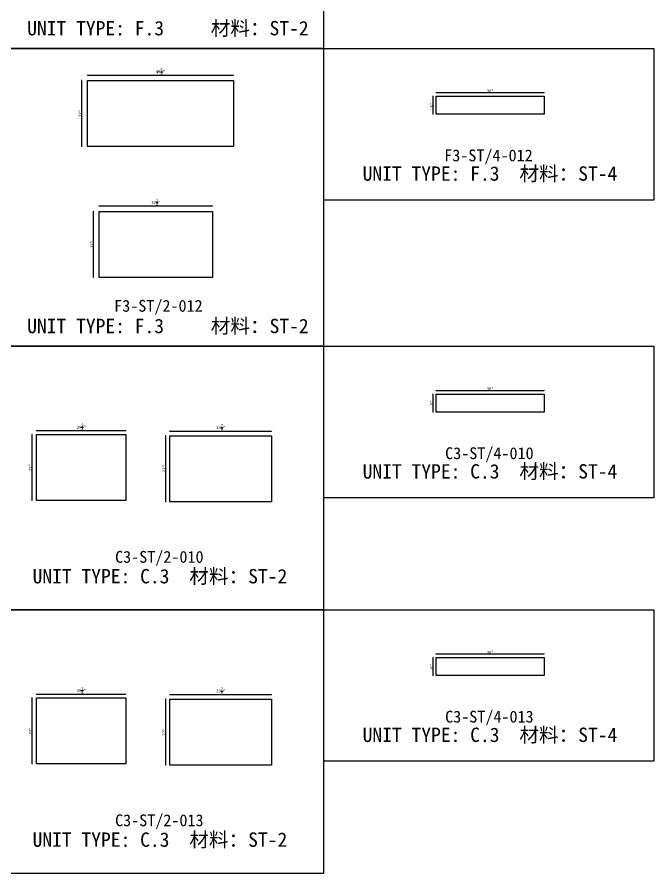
# Model space of a CAD drawing. Header units: millimetres. Extents: x -46966 to 138077, y -48408 to 2116.
# Drawn here: x 69143 to 74530, y -27261 to -20043 of the extents above; entities that cross this region are included whole.
import ezdxf
from ezdxf.enums import TextEntityAlignment as Align

# ---------------------------------------------------------------- set-up
doc = ezdxf.new("R2010")
doc.units = ezdxf.units.MM
doc.layers.add('PART_NUMBER', color=3, linetype='Continuous')
doc.styles.add('样式 1', font='')
doc.styles.get('样式 1').set_extended_font_data('NSimSun')
doc.dimstyles.new('副本 ISO-25', dxfattribs={"dimtxt": 25, "dimasz": 10, "dimexe": 1.5, "dimexo": 0.5, "dimtad": 1, "dimlfac": 0.03937, "dimlunit": 5, "dimtxsty": '样式 1', "dimblk": 'ARCHTICK', "dimcen": 2.5, "dimclrd": 256, "dimclrt": 1, "dimazin": 3, "dimtfac": 1, "dimtmove": 0, "dimatfit": 3, "dimfxlon": 1})

# ---------------------------------------------------------------- blocks, each defined once
blk = doc.blocks.new('_ArchTick')
at = {"color": 0, "linetype": 'ByBlock', "const_width": 0.15}
blk.add_lwpolyline([(-0.5, -0.5), (0.5, 0.5)], dxfattribs=at)
blk = doc.blocks.new('*D1453')
at = {"color": 0, "lineweight": -2, "transparency": 16777216}
for p, q in [((69737.7, -20536.1), (69737.7, -20533.6)), ((70972.8, -20536.1), (70972.8, -20533.6))]:
    blk.add_line(p, q, dxfattribs=at)
at = {"lineweight": -2, "transparency": 16777216}
blk.add_line((69737.7, -20535.1), (70972.8, -20535.1), dxfattribs=at)
at = {"layer": 'Defpoints', "color": 0, "transparency": 16777216}
for p in [(70972.8, -20535.1), (69737.7, -20579.7), (70972.8, -20579.7)]:
    blk.add_point(p, dxfattribs=at)
at = {"lineweight": -2, "transparency": 16777216, "xscale": 10, "yscale": 10, "zscale": 10, "rotation": 180}
blk.add_blockref('_ArchTick', (69737.7, -20535.1), dxfattribs=at)
at = {"lineweight": -2, "transparency": 16777216, "xscale": 10, "yscale": 10, "zscale": 10}
blk.add_blockref('_ArchTick', (70972.8, -20535.1), dxfattribs=at)
at = {"color": 1, "transparency": 16777216, "insert": (70355.3, -20506.1), "char_height": 25, "attachment_point": 5, "style": '样式 1'}
blk.add_mtext('\\A1;48{\\H1x;\\S5/8;}"', dxfattribs=at)
blk = doc.blocks.new('*D1454')
at = {"color": 0, "lineweight": -2, "transparency": 16777216}
for p, q in [((69691, -20579.7), (69688.5, -20579.7)), ((69691, -21138.5), (69688.5, -21138.5))]:
    blk.add_line(p, q, dxfattribs=at)
at = {"lineweight": -2, "transparency": 16777216}
blk.add_line((69690, -21138.5), (69690, -20579.7), dxfattribs=at)
at = {"layer": 'Defpoints', "color": 0, "transparency": 16777216}
for p in [(69690, -20579.7), (69737.7, -20579.7), (69737.7, -21138.5)]:
    blk.add_point(p, dxfattribs=at)
at = {"lineweight": -2, "transparency": 16777216, "xscale": 10, "yscale": 10, "zscale": 10}
for p, rotation in [((69690, -20579.7), 90), ((69690, -21138.5), 270)]:
    blk.add_blockref('_ArchTick', p, dxfattribs=dict(at, rotation=rotation))
at = {"color": 1, "transparency": 16777216, "insert": (69676.8, -20859.1), "char_height": 25, "attachment_point": 5, "rotation": 90, "style": '样式 1'}
blk.add_mtext('\\A1;22"', dxfattribs=at)
blk = doc.blocks.new('*D1455')
at = {"color": 0, "lineweight": -2, "transparency": 16777216}
for p, q in [((69838.3, -21643.4), (69838.3, -21640.9)), ((70797.1, -21643.4), (70797.1, -21640.9))]:
    blk.add_line(p, q, dxfattribs=at)
at = {"lineweight": -2, "transparency": 16777216}
blk.add_line((69838.3, -21642.4), (70797.1, -21642.4), dxfattribs=at)
at = {"layer": 'Defpoints', "color": 0, "transparency": 16777216}
for p in [(70797.1, -21642.4), (69838.3, -21689.3), (70797.1, -21689.3)]:
    blk.add_point(p, dxfattribs=at)
at = {"lineweight": -2, "transparency": 16777216, "xscale": 10, "yscale": 10, "zscale": 10, "rotation": 180}
blk.add_blockref('_ArchTick', (69838.3, -21642.4), dxfattribs=at)
at = {"lineweight": -2, "transparency": 16777216, "xscale": 10, "yscale": 10, "zscale": 10}
blk.add_blockref('_ArchTick', (70797.1, -21642.4), dxfattribs=at)
at = {"color": 1, "transparency": 16777216, "insert": (70317.7, -21613.3), "char_height": 25, "attachment_point": 5, "style": '样式 1'}
blk.add_mtext('\\A1;37{\\H1x;\\S3/4;}"', dxfattribs=at)
blk = doc.blocks.new('*D1456')
at = {"color": 0, "lineweight": -2, "transparency": 16777216}
for p, q in [((69791.2, -21689.3), (69788.7, -21689.3)), ((69791.2, -22248.1), (69788.7, -22248.1))]:
    blk.add_line(p, q, dxfattribs=at)
at = {"lineweight": -2, "transparency": 16777216}
blk.add_line((69790.2, -22248.1), (69790.2, -21689.3), dxfattribs=at)
at = {"layer": 'Defpoints', "color": 0, "transparency": 16777216}
for p in [(69790.2, -21689.3), (69838.3, -21689.3), (69838.3, -22248.1)]:
    blk.add_point(p, dxfattribs=at)
at = {"lineweight": -2, "transparency": 16777216, "xscale": 10, "yscale": 10, "zscale": 10}
for p, rotation in [((69790.2, -21689.3), 90), ((69790.2, -22248.1), 270)]:
    blk.add_blockref('_ArchTick', p, dxfattribs=dict(at, rotation=rotation))
at = {"color": 1, "transparency": 16777216, "insert": (69777, -21968.7), "char_height": 25, "attachment_point": 5, "rotation": 90, "style": '样式 1'}
blk.add_mtext('\\A1;22"', dxfattribs=at)
blk = doc.blocks.new('*D1457')
at = {"color": 0, "lineweight": -2, "transparency": 16777216}
for p, q in [((72687.9, -20683.6), (72687.9, -20681.1)), ((73602.3, -20683.6), (73602.3, -20681.1))]:
    blk.add_line(p, q, dxfattribs=at)
at = {"lineweight": -2, "transparency": 16777216}
blk.add_line((72687.9, -20682.6), (73602.3, -20682.6), dxfattribs=at)
at = {"layer": 'Defpoints', "color": 0, "transparency": 16777216}
for p in [(72687.9, -20713.4), (73602.3, -20682.6), (73602.3, -20713.4)]:
    blk.add_point(p, dxfattribs=at)
at = {"lineweight": -2, "transparency": 16777216, "xscale": 10, "yscale": 10, "zscale": 10, "rotation": 180}
blk.add_blockref('_ArchTick', (72687.9, -20682.6), dxfattribs=at)
at = {"lineweight": -2, "transparency": 16777216, "xscale": 10, "yscale": 10, "zscale": 10}
blk.add_blockref('_ArchTick', (73602.3, -20682.6), dxfattribs=at)
at = {"color": 1, "transparency": 16777216, "insert": (73145.1, -20669.5), "char_height": 25, "attachment_point": 5, "style": '样式 1'}
blk.add_mtext('\\A1;36"', dxfattribs=at)
blk = doc.blocks.new('*D1458')
at = {"color": 0, "lineweight": -2, "transparency": 16777216}
for p, q in [((72663, -20713.4), (72660.5, -20713.4)), ((72663, -20865.8), (72660.5, -20865.8))]:
    blk.add_line(p, q, dxfattribs=at)
at = {"lineweight": -2, "transparency": 16777216}
blk.add_line((72662, -20865.8), (72662, -20713.4), dxfattribs=at)
at = {"layer": 'Defpoints', "color": 0, "transparency": 16777216}
for p in [(72662, -20713.4), (72687.9, -20713.4), (72687.9, -20865.8)]:
    blk.add_point(p, dxfattribs=at)
at = {"lineweight": -2, "transparency": 16777216, "xscale": 10, "yscale": 10, "zscale": 10}
for p, rotation in [((72662, -20713.4), 90), ((72662, -20865.8), 270)]:
    blk.add_blockref('_ArchTick', p, dxfattribs=dict(at, rotation=rotation))
at = {"color": 1, "transparency": 16777216, "insert": (72648.9, -20789.6), "char_height": 25, "attachment_point": 5, "rotation": 90, "style": '样式 1'}
blk.add_mtext('\\A1;6"', dxfattribs=at)
blk = doc.blocks.new('*D1459')
at = {"color": 0, "lineweight": -2, "transparency": 16777216}
for p, q in [((69308.5, -23544.6), (69308.5, -23542.1)), ((70064.2, -23544.6), (70064.2, -23542.1))]:
    blk.add_line(p, q, dxfattribs=at)
at = {"lineweight": -2, "transparency": 16777216}
blk.add_line((69308.5, -23543.6), (70064.2, -23543.6), dxfattribs=at)
at = {"layer": 'Defpoints', "color": 0, "transparency": 16777216}
for p in [(69308.5, -23576.2), (70064.2, -23543.6), (70064.2, -23576.2)]:
    blk.add_point(p, dxfattribs=at)
at = {"lineweight": -2, "transparency": 16777216, "xscale": 10, "yscale": 10, "zscale": 10, "rotation": 180}
blk.add_blockref('_ArchTick', (69308.5, -23543.6), dxfattribs=at)
at = {"lineweight": -2, "transparency": 16777216, "xscale": 10, "yscale": 10, "zscale": 10}
blk.add_blockref('_ArchTick', (70064.2, -23543.6), dxfattribs=at)
at = {"color": 1, "transparency": 16777216, "insert": (69686.4, -23514.5), "char_height": 25, "attachment_point": 5, "style": '样式 1'}
blk.add_mtext('\\A1;29{\\H1x;\\S3/4;}"', dxfattribs=at)
blk = doc.blocks.new('*D1460')
at = {"color": 0, "lineweight": -2, "transparency": 16777216}
for p, q in [((69270.2, -23576.2), (69267.7, -23576.2)), ((69270.2, -24135), (69267.7, -24135))]:
    blk.add_line(p, q, dxfattribs=at)
at = {"lineweight": -2, "transparency": 16777216}
blk.add_line((69269.2, -23576.2), (69269.2, -24135), dxfattribs=at)
at = {"layer": 'Defpoints', "color": 0, "transparency": 16777216}
for p in [(69308.5, -23576.2), (69269.2, -24135), (69308.5, -24135)]:
    blk.add_point(p, dxfattribs=at)
at = {"lineweight": -2, "transparency": 16777216, "xscale": 10, "yscale": 10, "zscale": 10}
for p, rotation in [((69269.2, -23576.2), 90), ((69269.2, -24135), 270)]:
    blk.add_blockref('_ArchTick', p, dxfattribs=dict(at, rotation=rotation))
at = {"color": 1, "transparency": 16777216, "insert": (69256.1, -23855.6), "char_height": 25, "attachment_point": 5, "rotation": 90, "style": '样式 1'}
blk.add_mtext('\\A1;22"', dxfattribs=at)
blk = doc.blocks.new('*D1461')
at = {"color": 0, "lineweight": -2, "transparency": 16777216}
for p, q in [((70436.1, -23548), (70436.1, -23545.5)), ((71296.5, -23548), (71296.5, -23545.5))]:
    blk.add_line(p, q, dxfattribs=at)
at = {"lineweight": -2, "transparency": 16777216}
blk.add_line((70436.1, -23547), (71296.5, -23547), dxfattribs=at)
at = {"layer": 'Defpoints', "color": 0, "transparency": 16777216}
for p in [(70436.1, -23586.5), (71296.5, -23547), (71296.5, -23586.5)]:
    blk.add_point(p, dxfattribs=at)
at = {"lineweight": -2, "transparency": 16777216, "xscale": 10, "yscale": 10, "zscale": 10, "rotation": 180}
blk.add_blockref('_ArchTick', (70436.1, -23547), dxfattribs=at)
at = {"lineweight": -2, "transparency": 16777216, "xscale": 10, "yscale": 10, "zscale": 10}
blk.add_blockref('_ArchTick', (71296.5, -23547), dxfattribs=at)
at = {"color": 1, "transparency": 16777216, "insert": (70866.3, -23517.9), "char_height": 25, "attachment_point": 5, "style": '样式 1'}
blk.add_mtext('\\A1;33{\\H1x;\\S7/8;}"', dxfattribs=at)
blk = doc.blocks.new('*D1462')
at = {"color": 0, "lineweight": -2, "transparency": 16777216}
for p, q in [((70400.5, -23586.5), (70398, -23586.5)), ((70400.5, -24145.3), (70398, -24145.3))]:
    blk.add_line(p, q, dxfattribs=at)
at = {"lineweight": -2, "transparency": 16777216}
blk.add_line((70399.5, -23586.5), (70399.5, -24145.3), dxfattribs=at)
at = {"layer": 'Defpoints', "color": 0, "transparency": 16777216}
for p in [(70436.1, -23586.5), (70399.5, -24145.3), (70436.1, -24145.3)]:
    blk.add_point(p, dxfattribs=at)
at = {"lineweight": -2, "transparency": 16777216, "xscale": 10, "yscale": 10, "zscale": 10}
for p, rotation in [((70399.5, -23586.5), 90), ((70399.5, -24145.3), 270)]:
    blk.add_blockref('_ArchTick', p, dxfattribs=dict(at, rotation=rotation))
at = {"color": 1, "transparency": 16777216, "insert": (70386.3, -23865.9), "char_height": 25, "attachment_point": 5, "rotation": 90, "style": '样式 1'}
blk.add_mtext('\\A1;22"', dxfattribs=at)
blk = doc.blocks.new('*D1420')
at = {"color": 0, "lineweight": -2, "transparency": 16777216}
for p, q in [((72687.9, -23204), (72687.9, -23201.5)), ((73602.3, -23204), (73602.3, -23201.5))]:
    blk.add_line(p, q, dxfattribs=at)
at = {"lineweight": -2, "transparency": 16777216}
blk.add_line((72687.9, -23203), (73602.3, -23203), dxfattribs=at)
at = {"layer": 'Defpoints', "color": 0, "transparency": 16777216}
for p in [(72687.9, -23233.9), (73602.3, -23203), (73602.3, -23233.9)]:
    blk.add_point(p, dxfattribs=at)
at = {"lineweight": -2, "transparency": 16777216, "xscale": 10, "yscale": 10, "zscale": 10, "rotation": 180}
blk.add_blockref('_ArchTick', (72687.9, -23203), dxfattribs=at)
at = {"lineweight": -2, "transparency": 16777216, "xscale": 10, "yscale": 10, "zscale": 10}
blk.add_blockref('_ArchTick', (73602.3, -23203), dxfattribs=at)
at = {"color": 1, "transparency": 16777216, "insert": (73145.1, -23189.9), "char_height": 25, "attachment_point": 5, "style": '样式 1'}
blk.add_mtext('\\A1;36"', dxfattribs=at)
blk = doc.blocks.new('*D1421')
at = {"color": 0, "lineweight": -2, "transparency": 16777216}
for p, q in [((72663, -23233.9), (72660.5, -23233.9)), ((72663, -23386.3), (72660.5, -23386.3))]:
    blk.add_line(p, q, dxfattribs=at)
at = {"lineweight": -2, "transparency": 16777216}
blk.add_line((72662, -23386.3), (72662, -23233.9), dxfattribs=at)
at = {"layer": 'Defpoints', "color": 0, "transparency": 16777216}
for p in [(72662, -23233.9), (72687.9, -23233.9), (72687.9, -23386.3)]:
    blk.add_point(p, dxfattribs=at)
at = {"lineweight": -2, "transparency": 16777216, "xscale": 10, "yscale": 10, "zscale": 10}
for p, rotation in [((72662, -23233.9), 90), ((72662, -23386.3), 270)]:
    blk.add_blockref('_ArchTick', p, dxfattribs=dict(at, rotation=rotation))
at = {"color": 1, "transparency": 16777216, "insert": (72648.9, -23310.1), "char_height": 25, "attachment_point": 5, "rotation": 90, "style": '样式 1'}
blk.add_mtext('\\A1;6"', dxfattribs=at)
blk = doc.blocks.new('*D1422')
at = {"color": 0, "lineweight": -2, "transparency": 16777216}
for p, q in [((69308.5, -25774.1), (69308.5, -25771.6)), ((70064.2, -25774.1), (70064.2, -25771.6))]:
    blk.add_line(p, q, dxfattribs=at)
at = {"lineweight": -2, "transparency": 16777216}
blk.add_line((69308.5, -25773.1), (70064.2, -25773.1), dxfattribs=at)
at = {"layer": 'Defpoints', "color": 0, "transparency": 16777216}
for p in [(69308.5, -25805.8), (70064.2, -25773.1), (70064.2, -25805.8)]:
    blk.add_point(p, dxfattribs=at)
at = {"lineweight": -2, "transparency": 16777216, "xscale": 10, "yscale": 10, "zscale": 10, "rotation": 180}
blk.add_blockref('_ArchTick', (69308.5, -25773.1), dxfattribs=at)
at = {"lineweight": -2, "transparency": 16777216, "xscale": 10, "yscale": 10, "zscale": 10}
blk.add_blockref('_ArchTick', (70064.2, -25773.1), dxfattribs=at)
at = {"color": 1, "transparency": 16777216, "insert": (69686.4, -25744), "char_height": 25, "attachment_point": 5, "style": '样式 1'}
blk.add_mtext('\\A1;29{\\H1x;\\S3/4;}"', dxfattribs=at)
blk = doc.blocks.new('*D1423')
at = {"color": 0, "lineweight": -2, "transparency": 16777216}
for p, q in [((69270.2, -25805.8), (69267.7, -25805.8)), ((69270.2, -26364.6), (69267.7, -26364.6))]:
    blk.add_line(p, q, dxfattribs=at)
at = {"lineweight": -2, "transparency": 16777216}
blk.add_line((69269.2, -25805.8), (69269.2, -26364.6), dxfattribs=at)
at = {"layer": 'Defpoints', "color": 0, "transparency": 16777216}
for p in [(69308.5, -25805.8), (69269.2, -26364.6), (69308.5, -26364.6)]:
    blk.add_point(p, dxfattribs=at)
at = {"lineweight": -2, "transparency": 16777216, "xscale": 10, "yscale": 10, "zscale": 10}
for p, rotation in [((69269.2, -25805.8), 90), ((69269.2, -26364.6), 270)]:
    blk.add_blockref('_ArchTick', p, dxfattribs=dict(at, rotation=rotation))
at = {"color": 1, "transparency": 16777216, "insert": (69256.1, -26085.2), "char_height": 25, "attachment_point": 5, "rotation": 90, "style": '样式 1'}
blk.add_mtext('\\A1;22"', dxfattribs=at)
blk = doc.blocks.new('*D1424')
at = {"color": 0, "lineweight": -2, "transparency": 16777216}
for p, q in [((70436.1, -25777.6), (70436.1, -25775.1)), ((71296.5, -25777.6), (71296.5, -25775.1))]:
    blk.add_line(p, q, dxfattribs=at)
at = {"lineweight": -2, "transparency": 16777216}
blk.add_line((70436.1, -25776.6), (71296.5, -25776.6), dxfattribs=at)
at = {"layer": 'Defpoints', "color": 0, "transparency": 16777216}
for p in [(70436.1, -25816), (71296.5, -25776.6), (71296.5, -25816)]:
    blk.add_point(p, dxfattribs=at)
at = {"lineweight": -2, "transparency": 16777216, "xscale": 10, "yscale": 10, "zscale": 10, "rotation": 180}
blk.add_blockref('_ArchTick', (70436.1, -25776.6), dxfattribs=at)
at = {"lineweight": -2, "transparency": 16777216, "xscale": 10, "yscale": 10, "zscale": 10}
blk.add_blockref('_ArchTick', (71296.5, -25776.6), dxfattribs=at)
at = {"color": 1, "transparency": 16777216, "insert": (70866.3, -25747.5), "char_height": 25, "attachment_point": 5, "style": '样式 1'}
blk.add_mtext('\\A1;33{\\H1x;\\S7/8;}"', dxfattribs=at)
blk = doc.blocks.new('*D1425')
at = {"color": 0, "lineweight": -2, "transparency": 16777216}
for p, q in [((70400.5, -25816), (70398, -25816)), ((70400.5, -26374.8), (70398, -26374.8))]:
    blk.add_line(p, q, dxfattribs=at)
at = {"lineweight": -2, "transparency": 16777216}
blk.add_line((70399.5, -25816), (70399.5, -26374.8), dxfattribs=at)
at = {"layer": 'Defpoints', "color": 0, "transparency": 16777216}
for p in [(70436.1, -25816), (70399.5, -26374.8), (70436.1, -26374.8)]:
    blk.add_point(p, dxfattribs=at)
at = {"lineweight": -2, "transparency": 16777216, "xscale": 10, "yscale": 10, "zscale": 10}
for p, rotation in [((70399.5, -25816), 90), ((70399.5, -26374.8), 270)]:
    blk.add_blockref('_ArchTick', p, dxfattribs=dict(at, rotation=rotation))
at = {"color": 1, "transparency": 16777216, "insert": (70386.3, -26095.4), "char_height": 25, "attachment_point": 5, "rotation": 90, "style": '样式 1'}
blk.add_mtext('\\A1;22"', dxfattribs=at)
blk = doc.blocks.new('*D1432')
at = {"color": 0, "lineweight": -2, "transparency": 16777216}
for p, q in [((72687.9, -25433.6), (72687.9, -25431.1)), ((73602.3, -25433.6), (73602.3, -25431.1))]:
    blk.add_line(p, q, dxfattribs=at)
at = {"lineweight": -2, "transparency": 16777216}
blk.add_line((72687.9, -25432.6), (73602.3, -25432.6), dxfattribs=at)
at = {"layer": 'Defpoints', "color": 0, "transparency": 16777216}
for p in [(72687.9, -25463.4), (73602.3, -25432.6), (73602.3, -25463.4)]:
    blk.add_point(p, dxfattribs=at)
at = {"lineweight": -2, "transparency": 16777216, "xscale": 10, "yscale": 10, "zscale": 10, "rotation": 180}
blk.add_blockref('_ArchTick', (72687.9, -25432.6), dxfattribs=at)
at = {"lineweight": -2, "transparency": 16777216, "xscale": 10, "yscale": 10, "zscale": 10}
blk.add_blockref('_ArchTick', (73602.3, -25432.6), dxfattribs=at)
at = {"color": 1, "transparency": 16777216, "insert": (73145.1, -25419.5), "char_height": 25, "attachment_point": 5, "style": '样式 1'}
blk.add_mtext('\\A1;36"', dxfattribs=at)
blk = doc.blocks.new('*D1433')
at = {"color": 0, "lineweight": -2, "transparency": 16777216}
for p, q in [((72663, -25463.4), (72660.5, -25463.4)), ((72663, -25615.8), (72660.5, -25615.8))]:
    blk.add_line(p, q, dxfattribs=at)
at = {"lineweight": -2, "transparency": 16777216}
blk.add_line((72662, -25615.8), (72662, -25463.4), dxfattribs=at)
at = {"layer": 'Defpoints', "color": 0, "transparency": 16777216}
for p in [(72662, -25463.4), (72687.9, -25463.4), (72687.9, -25615.8)]:
    blk.add_point(p, dxfattribs=at)
at = {"lineweight": -2, "transparency": 16777216, "xscale": 10, "yscale": 10, "zscale": 10}
for p, rotation in [((72662, -25463.4), 90), ((72662, -25615.8), 270)]:
    blk.add_blockref('_ArchTick', p, dxfattribs=dict(at, rotation=rotation))
at = {"color": 1, "transparency": 16777216, "insert": (72648.9, -25539.6), "char_height": 25, "attachment_point": 5, "rotation": 90, "style": '样式 1'}
blk.add_mtext('\\A1;6"', dxfattribs=at)

msp = doc.modelspace()

# ---------------------------------------------------------------- linework, layer by layer
at = {"color": 1}
for points in [[(68946.677, -20309.699), (71738.551, -20309.699), (71738.551, -17789.28), (68946.677, -17789.28)], [(68946.677, -22830.117), (71738.551, -22830.117), (71738.551, -20309.699), (68946.677, -20309.699)], [(71738.551, -20309.699), (74530.426, -20309.699), (74530.426, -21592.096), (71738.551, -21592.096)], [(68946.677, -25059.684), (71738.551, -25059.684), (71738.551, -22830.117), (68946.677, -22830.117)], [(71738.551, -22830.117), (74530.426, -22830.117), (74530.426, -24112.514), (71738.551, -24112.514)], [(68946.677, -27289.251), (71738.551, -27289.251), (71738.551, -25059.684), (68946.677, -25059.684)], [(71738.551, -25059.684), (74530.426, -25059.684), (74530.426, -26342.082), (71738.551, -26342.082)]]:
    msp.add_lwpolyline(points, close=True, dxfattribs=at)
for points in [[(69737.717, -20579.677), (70972.792, -20579.677), (70972.792, -21138.477), (69737.717, -21138.477)], [(72687.87, -20713.435), (73602.27, -20713.435), (73602.27, -20865.835), (72687.87, -20865.835)], [(69838.261, -21689.261), (70797.111, -21689.261), (70797.111, -22248.061), (69838.261, -22248.061)], [(72687.87, -23233.853), (73602.27, -23233.853), (73602.27, -23386.253), (72687.87, -23386.253)], [(69308.534, -23576.236), (70064.184, -23576.236), (70064.184, -24135.036), (69308.534, -24135.036)], [(70436.12, -23586.469), (71296.545, -23586.469), (71296.545, -24145.269), (70436.12, -24145.269)], [(72687.87, -25463.42), (73602.27, -25463.42), (73602.27, -25615.82), (72687.87, -25615.82)], [(69308.534, -25805.803), (70064.184, -25805.803), (70064.184, -26364.603), (69308.534, -26364.603)], [(70436.12, -25816.037), (71296.545, -25816.037), (71296.545, -26374.837), (70436.12, -26374.837)]]:
    msp.add_lwpolyline(points, close=True)

# ---------------------------------------------------------------- texts
at = {"style": '样式 1'}
for s, p in [('材料：ST-2', (70781.388, -20198.342)), ('UNIT TYPE: F.3', (69228.663, -20198.342)), ('材料：ST-4', (73392.46, -21428.592)), ('UNIT TYPE: F.3', (72066.179, -21428.592)), ('材料：ST-2', (70781.388, -22718.76)), ('UNIT TYPE: F.3', (69228.663, -22718.76)), ('材料：ST-4', (73392.46, -23949.01)), ('UNIT TYPE: C.3', (72066.179, -23949.01)), ('UNIT TYPE: C.3', (69274.305, -24836.189)), ('材料：ST-2', (70600.586, -24836.189)), ('UNIT TYPE: C.3', (72066.179, -26178.577)), ('材料：ST-4', (73392.46, -26178.577)), ('UNIT TYPE: C.3', (69274.305, -27065.756)), ('材料：ST-2', (70600.586, -27065.756))]:
    msp.add_text(s, height=121.5865, dxfattribs=at).set_placement(p)
at = {"layer": 'PART_NUMBER', "color": 3, "style": '样式 1'}
for s, p in [('F3-ST/4-012', (73130.639, -21214.265)), ('F3-ST/2-012', (70338.764, -22487.286)), ('C3-ST/4-010', (73138.415, -23734.684)), ('C3-ST/2-010', (70346.541, -24611.853)), ('C3-ST/4-013', (73138.415, -25964.251)), ('C3-ST/2-013', (70346.541, -26841.42))]:
    msp.add_text(s, height=100, dxfattribs=at).set_placement(p, align=Align.MIDDLE_CENTER)

# ---------------------------------------------------------------- dimensions: what is measured, and where the dimension line sits
for base, p1, p2, picture, middle in [((70972.792, -20535.149), (69737.717, -20579.677), (70972.792, -20579.677), '*D1453', (70355.254, -20506.055)), ((73602.27, -20682.599), (72687.87, -20713.435), (73602.27, -20713.435), '*D1457', (73145.07, -20669.474)), ((70797.111, -21642.405), (69838.261, -21689.261), (70797.111, -21689.261), '*D1455', (70317.686, -21613.311)), ((73602.27, -23203.018), (72687.87, -23233.853), (73602.27, -23233.853), '*D1420', (73145.07, -23189.893)), ((70064.184, -23543.551), (69308.534, -23576.236), (70064.184, -23576.236), '*D1459', (69686.359, -23514.458)), ((71296.545, -23547.043), (70436.12, -23586.469), (71296.545, -23586.469), '*D1461', (70866.332, -23517.949)), ((73602.27, -25432.585), (72687.87, -25463.42), (73602.27, -25463.42), '*D1432', (73145.07, -25419.46)), ((70064.184, -25773.118), (69308.534, -25805.803), (70064.184, -25805.803), '*D1422', (69686.359, -25744.025)), ((71296.545, -25776.61), (70436.12, -25816.037), (71296.545, -25816.037), '*D1424', (70866.332, -25747.516))]:
    dim = msp.add_linear_dim(base=base, p1=p1, p2=p2, dimstyle='副本 ISO-25')
    dim.commit()
    dim.dimension.update_dxf_attribs({"geometry": picture, "text_midpoint": middle})
for base, p1, p2, picture, middle in [((69689.953, -20579.677), (69737.717, -21138.477), (69737.717, -20579.677), '*D1454', (69676.828, -20859.077)), ((72662.036, -20713.435), (72687.87, -20865.835), (72687.87, -20713.435), '*D1458', (72648.911, -20789.635)), ((69790.153, -21689.261), (69838.261, -22248.061), (69838.261, -21689.261), '*D1456', (69777.028, -21968.661)), ((72662.036, -23233.853), (72687.87, -23386.253), (72687.87, -23233.853), '*D1421', (72648.911, -23310.053)), ((69269.207, -24135.036), (69308.534, -23576.236), (69308.534, -24135.036), '*D1460', (69256.082, -23855.636)), ((70399.473, -24145.269), (70436.12, -23586.469), (70436.12, -24145.269), '*D1462', (70386.348, -23865.869)), ((72662.036, -25463.42), (72687.87, -25615.82), (72687.87, -25463.42), '*D1433', (72648.911, -25539.62)), ((69269.207, -26364.603), (69308.534, -25805.803), (69308.534, -26364.603), '*D1423', (69256.082, -26085.203)), ((70399.473, -26374.837), (70436.12, -25816.037), (70436.12, -26374.837), '*D1425', (70386.348, -26095.437))]:
    dim = msp.add_linear_dim(base=base, p1=p1, p2=p2, angle=90, dimstyle='副本 ISO-25')
    dim.commit()
    dim.dimension.update_dxf_attribs({"geometry": picture, "text_midpoint": middle})

doc.saveas('drawing.dxf')
